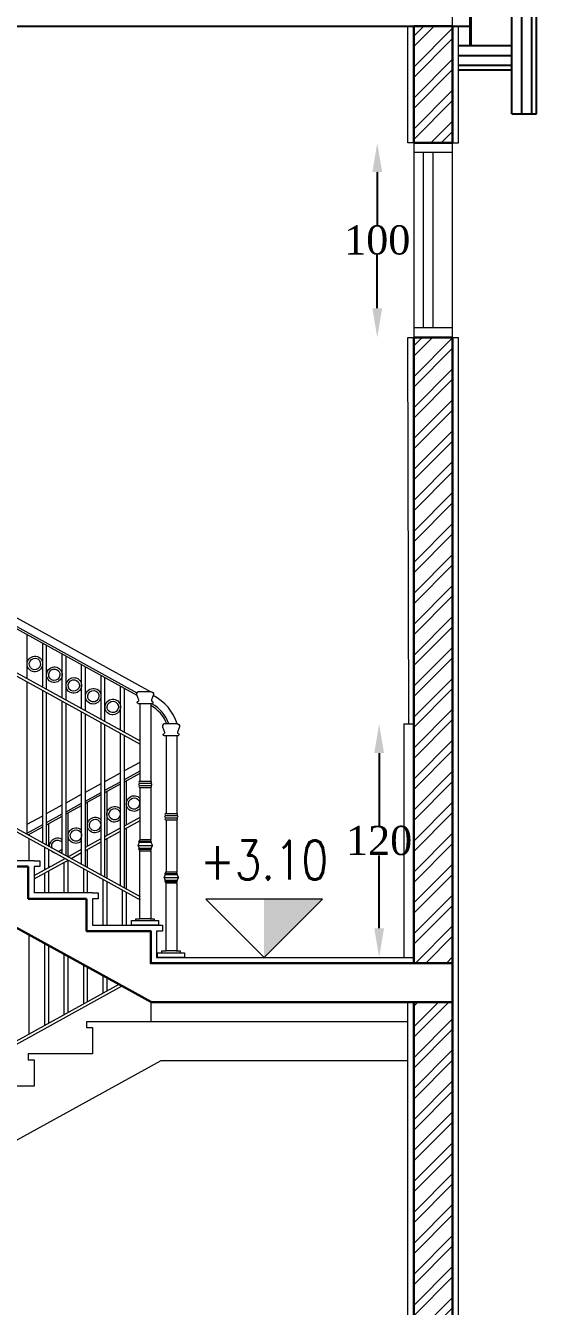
# Model space of a CAD drawing. Header units: millimetres. Extents: x -9083 to 924194, y -232449 to 321637.
# Drawn here: x 95914 to 98537, y 19517 to 26099 of the extents above; entities that cross this region are included whole.
import ezdxf
from ezdxf.enums import TextEntityAlignment as Align

# ---------------------------------------------------------------- set-up
doc = ezdxf.new("R2010")
doc.units = ezdxf.units.MM
doc.header["$LTSCALE"] = 400
doc.header["$MEASUREMENT"] = 0
doc.header["$PDMODE"] = 3
doc.linetypes.add('CENTER', pattern=[2, 1.25, -0.25, 0.25, -0.25])
doc.linetypes.add('CENTERX2', pattern=[4, 2.5, -0.5, 0.5, -0.5])
doc.layers.get('Defpoints').update_dxf_attribs({"color": 8, "lineweight": 5})
doc.layers.add('AXIES', color=7, linetype='CENTER', lineweight=0, true_color=0x949596)
for name, color, linetype, lineweight in [('DOOR', 1, 'Continuous', 5), ('ELEVATION 01', 4, 'Continuous', 25), ('FINISH', 3, 'Continuous', 9), ('HANDRAIL', 31, 'Continuous', 5), ('HATCH', 15, 'Continuous', 0), ('LEVEL SYMBOL', 8, 'Continuous', 5), ('ROOMS DIMENSION', 3, 'Continuous', 5), ('WALL PROPOSED', 255, 'Continuous', 30), ('WINDOWS', 5, 'Continuous', 5)]:
    doc.layers.add(name, color=color, linetype=linetype, lineweight=lineweight)
doc.layers.add('SS', color=1, linetype='Continuous')
doc.styles.add('ROMAN', font='times.ttf')
doc.styles.add('ROMANS-TITLE', font='ROMANS.shx', dxfattribs={"width": 0.8})
doc.linetypes.add('BATTING', pattern='A,0.0001,-0.1,[134,ltypeshp.shx,S=0.1,R=0,X=-0.1,Y=0],-0.2,[134,ltypeshp.shx,S=0.1,R=180,X=0.1,Y=0],-0.1', length=0.4001)
doc.dimstyles.new('ELEV DIM', dxfattribs={"dimtxt": 150, "dimasz": 150, "dimexe": 0.06, "dimexo": 0.06, "dimgap": 0.03, "dimtad": 1, "dimtih": 1, "dimtoh": 1, "dimdec": 0, "dimlfac": 0.1, "dimzin": 13, "dimdsep": 46, "dimtxsty": 'ROMAN', "dimcen": 0.09, "dimdle": 0.06, "dimse1": 1, "dimse2": 1, "dimclrd": 256, "dimclre": 256, "dimclrt": 3, "dimadec": 0, "dimazin": 0, "dimtfac": 1, "dimtdec": 0, "dimtix": 1, "dimtmove": 2, "dimatfit": 3, "dimfxl": 0.06, "dimtolj": 1, "dimtzin": 0, "dimarcsym": 0})

# ---------------------------------------------------------------- blocks, each defined once
blk = doc.blocks.new('CFVCVCVC')
at = {"layer": 'AXIES', "linetype": 'CENTERX2'}
blk.add_line((6286960.4, 825677.1), (6286960.4, 841226.6), dxfattribs=at)
blk = doc.blocks.new('*D585')
at = {"layer": 'Defpoints', "color": 0, "transparency": 16777216}
for p in [(97907.2, 25496.5), (97719.8, 24496.5), (97907.2, 24496.5)]:
    blk.add_point(p, dxfattribs=at)
at = {"layer": 'ROOMS DIMENSION', "lineweight": -2, "transparency": 16777216}
for p, q in [((97719.8, 25346.5), (97719.8, 25072.8)), ((97719.8, 24646.5), (97719.8, 24920.1))]:
    blk.add_line(p, q, dxfattribs=at)
at = {"layer": 'ROOMS DIMENSION', "transparency": 16777216}
for points in [[(97694.8, 25346.5), (97744.8, 25346.5), (97719.8, 25496.5)], [(97694.8, 24646.5), (97744.8, 24646.5), (97719.8, 24496.5)]]:
    blk.add_solid(points, dxfattribs=at)
at = {"layer": 'ROOMS DIMENSION', "color": 3, "transparency": 16777216, "insert": (97719.8, 24996.5), "char_height": 150, "attachment_point": 5, "style": 'ROMAN'}
blk.add_mtext('\\A1;100', dxfattribs=at)
blk = doc.blocks.new('SWDFVDV')
at = {"layer": 'HANDRAIL'}
for p, q in [((6289759.6, 831814.2, -0.3), (6289700.7, 831814.2, -0.3)), ((6289759.9, 831752.2, -0.3), (6289759.9, 831353.6, -0.3))]:
    blk.add_line(p, q, dxfattribs=at)
at = {"layer": 'HANDRAIL', "elevation": -0.3}
for points in [[(6289700.7, 831814.2, 0.523048), (6289686.5, 831799.8), (6289696.4, 831772), (6289696.4, 831766.1)], [(6289759.6, 831814.2, -0.523048), (6289773.8, 831799.8), (6289763.8, 831772), (6289763.8, 831766.1)], [(6289763.8, 831766.1, -1.073924), (6289763.8, 831752.2), (6289696.4, 831752.2, -0.931074), (6289696.4, 831766.1, -0.931074)], [(6289702.4, 831331.7, -0.712901), (6289702.4, 831343.6), (6289759.9, 831343.6, -0.711415), (6289759.9, 831331.7)]]:
    blk.add_lwpolyline(points, format="xyb", dxfattribs=at)
for points in [[(6289704.3, 831752.2), (6289704.3, 831353.6)], [(6289702.4, 831353.6), (6289759.9, 831353.6)], [(6289702.4, 831331.7), (6289759.9, 831331.7)], [(6289702.4, 831321.8), (6289759.9, 831321.8)], [(6289704.3, 831321.8), (6289704.3, 831052.1)], [(6289759.9, 831321.8), (6289759.9, 831052.1)], [(6289702.4, 831040.2), (6289692.4, 831024.3), (6289702.4, 831008.5)], [(6289692.4, 831024.3), (6289767.8, 831024.3)], [(6289700.4, 831046.1), (6289759.9, 831046.1), (6289759.9, 831052.1), (6289702.4, 831052.1), (6289702.4, 831046.1)], [(6289700.4, 831040.2), (6289759.9, 831040.2), (6289767.8, 831024.3), (6289759.9, 831008.5)], [(6289702.4, 831002.5), (6289702.4, 830996.6), (6289759.9, 830996.6), (6289759.9, 831002.5), (6289700.4, 831002.5)], [(6289759.9, 830996.6), (6289759.9, 830647.5), (6289704.3, 830647.5), (6289704.3, 830996.6)], [(6289682.5, 830637.6), (6289799.5, 830637.6), (6289799.5, 830614.2), (6289793.6, 830614.2), (6289730.1, 830614.2), (6289666.7, 830614.2), (6289660.7, 830614.2), (6289660.7, 830637.6), (6289682.5, 830637.6), (6289682.5, 830647.5), (6289704.3, 830647.5)], [(6289682.5, 830637.6), (6289682.5, 830637.6)], [(6289755.9, 830647.5), (6289777.7, 830647.5), (6289777.7, 830637.6)], [(6289777.7, 830637.6), (6289777.7, 830637.6)]]:
    blk.add_lwpolyline(points, dxfattribs=at)
blk.add_lwpolyline([(6289759.9, 831008.5), (6289700.4, 831008.5)], close=True, dxfattribs=at)
at = {"layer": 'HANDRAIL'}
for centre, radius, start, end in [((6289703.5, 831348.6, -0.3), 5.08, 102.79469, 257.20531), ((6289758.8, 831348.6, -0.3), 5.08, 282.79498, 77.20502), ((6289703.5, 831326.8, -0.3), 5.08, 102.79469, 257.20531), ((6289758.8, 831326.8, -0.3), 5.08, 282.54232, 77.45768), ((6289700.4, 831043.2, -0.3), 2.98, 90.00891, 269.99109), ((6289759.9, 831043.2, -0.3), 2.98, 270.00866, 89.99134), ((6289700.4, 831005.5, -0.3), 2.98, 90.00891, 269.99109), ((6289759.9, 831005.5, -0.3), 2.98, 270.00866, 89.99134)]:
    blk.add_arc(centre, radius, start, end, dxfattribs=at)
blk = doc.blocks.new('EDRFGCFGV')
at = {"layer": 'HANDRAIL'}
for points in [[(-325876.3, 222901.3, 0.5), (-325895.2, 222912.1, 0.5), (-325901.6, 222936.6, 0.5), (-325890.6, 222956.1, 0.5)], [(-325890.6, 222956.1, 0.5), (-325879.6, 222975.5, 0.5), (-325855.2, 222982.6, 0.5), (-325836.3, 222971.9, 0.5)], [(-325870.9, 222910.7, 0.5), (-325884.7, 222918.5, 0.5), (-325889.3, 222936.4, 0.5), (-325881.2, 222950.7, 0.5)], [(-325881.2, 222950.7, 0.5), (-325873.1, 222965, 0.5), (-325855.4, 222970.3, 0.5), (-325841.6, 222962.5, 0.5)], [(-325841.6, 222962.5, 0.5), (-325827.8, 222954.7, 0.5), (-325823.2, 222936.8, 0.5), (-325831.3, 222922.5, 0.5)], [(-325836.3, 222971.9, 0.5), (-325817.3, 222961.1, 0.5), (-325810.9, 222936.6, 0.5), (-325821.9, 222917.1, 0.5)], [(-325821.9, 222917.1, 0.5), (-325833, 222897.7, 0.5), (-325857.3, 222890.6, 0.5), (-325876.3, 222901.3, 0.5)], [(-325831.3, 222922.5, 0.5), (-325839.4, 222908.2, 0.5), (-325857.2, 222902.9, 0.5), (-325870.9, 222910.7, 0.5)]]:
    blk.add_open_spline(points, degree=3, dxfattribs=at)
blk = doc.blocks.new('A-LVL_EL-SEC')
at = {"layer": 'LEVEL SYMBOL', "color": 5, "ltscale": 800}
blk.add_line((-150, 0), (150, 0), dxfattribs=at)
at = {"layer": 'LEVEL SYMBOL'}
blk.add_lwpolyline([(-300, 300), (0, 0), (300, 300), (-300, 300)], dxfattribs=at)
blk.add_solid([(0, 300), (300, 300), (0, 0)], dxfattribs=at)
at = {"layer": 'LEVEL SYMBOL', "color": 1, "ltscale": 800, "style": 'ROMANS-TITLE', "width": 0.8}
blk.add_attdef('FLOOR-LEVEL', text='', height=200, dxfattribs=at).set_placement((0, 579.7), align=Align.MIDDLE)
blk = doc.blocks.new('*D647')
at = {"layer": 'Defpoints', "color": 0, "transparency": 16777216}
for p in [(97857.2, 22510.3), (97729.5, 21310.3), (97857.2, 21310.3)]:
    blk.add_point(p, dxfattribs=at)
at = {"layer": 'ROOMS DIMENSION', "lineweight": -2, "transparency": 16777216}
for p, q in [((97729.5, 22360.3), (97729.5, 21986.6)), ((97729.5, 21460.3), (97729.5, 21833.9))]:
    blk.add_line(p, q, dxfattribs=at)
at = {"layer": 'ROOMS DIMENSION', "transparency": 16777216}
for points in [[(97704.5, 22360.3), (97754.5, 22360.3), (97729.5, 22510.3)], [(97704.5, 21460.3), (97754.5, 21460.3), (97729.5, 21310.3)]]:
    blk.add_solid(points, dxfattribs=at)
at = {"layer": 'ROOMS DIMENSION', "color": 3, "transparency": 16777216, "insert": (97729.5, 21910.3), "char_height": 150, "attachment_point": 5, "style": 'ROMAN'}
blk.add_mtext('\\A1;120', dxfattribs=at)

msp = doc.modelspace()

# ---------------------------------------------------------------- hatches: boundary and pattern name
at = {"layer": 'HATCH'}
h = msp.add_hatch(dxfattribs=at)
h.set_pattern_fill('ANSI32', color=256, scale=300)
h.set_pattern_definition([(45, (64772.16, 21706.46), (-79.5495, 79.5495), []), (45, (64825.2, 21706.46), (-79.5495, 79.5495), [])])
h.paths.add_polyline_path([(89906.72392, 22896.47185), (89806.72392, 22896.47185), (89806.72392, 18546.47163), (89906.72392, 18546.47163)])
h.paths.add_polyline_path([(83842.75395, 22896.47185), (83642.74026, 22896.47185), (83642.74026, 22186.47185), (83842.75395, 22186.47185)])
h.paths.add_polyline_path([(83642.74026, 25496.47331), (83842.75395, 25496.47331), (83842.75395, 26096.47923), (83642.74026, 26096.47923)])
h.paths.add_polyline_path([(83842.75395, 24496.47185), (83642.74026, 24496.47185), (83642.74026, 23196.12542), (83842.75395, 23196.12542)])
h.paths.add_polyline_path([(97907.16361, 25496.47331), (98107.16361, 25496.47331), (98107.15676, 26096.47923), (97907.15676, 26096.47923)])
h.paths.add_polyline_path([(98107.16361, 24496.47185), (97907.16361, 24496.47185), (97907.15676, 23919.25573), (98107.15676, 23919.25573)])
h.paths.add_polyline_path([(97907.15676, 21280.26496), (98107.15676, 21280.26496), (98107.15676, 23919.25573), (97907.15676, 23919.25573)])
h.paths.add_polyline_path([(98107.15676, 21080.26496), (97907.15676, 21080.26496), (97907.15676, 18546.47163), (98107.15676, 18546.47163)])
h.paths.add_polyline_path([(91706.72392, 18797.50634), (91906.72392, 18797.50634), (91906.72392, 22896.47185), (91706.72392, 22896.47185)])
h.paths.add_polyline_path([(91906.72392, 17796.12382), (91806.72392, 17796.12382), (91906.72392, 17793.62388)])
h.paths.add_polyline_path([(91706.72392, 18296.12382), (91806.72392, 18296.12382), (91706.72392, 18298.62377)])

# ---------------------------------------------------------------- linework, layer by layer
at = {"layer": 'ELEVATION 01'}
for p, q in [((98196.95061, 25995.41766), (98196.95061, 26315.68541)), ((98201.95061, 25995.41766), (98201.95061, 26315.68541)), ((98411.15679, 25645.74866), (98411.15679, 26315.68541)), ((98513.15679, 25645.74866), (98513.15679, 26315.68541)), ((98537.15679, 25645.74866), (98537.15679, 26315.68541)), ((83582.94644, 26096.47923), (98196.95061, 26096.47923)), ((98411.15679, 25995.41766), (98137.15679, 25995.41766)), ((98411.15679, 25893.41766), (98137.15679, 25893.41766)), ((98411.15679, 25869.41766), (98137.15679, 25869.41766)), ((98411.15679, 25645.74866), (98537.15679, 25645.74866))]:
    msp.add_line(p, q, dxfattribs=at)
at = {"layer": 'FINISH'}
for p, q in [((97877.15673, 25496.47331), (97877.15673, 26096.47923)), ((98137.15679, 25496.47331), (98137.15679, 26096.47923)), ((97907.15676, 25496.47331), (97877.15673, 25496.47331)), ((98107.17045, 25496.47331), (98137.17049, 25496.47331)), ((97882.15676, 22510.26496), (97877.15673, 24496.47185)), ((97877.15673, 24496.47185), (97907.15676, 24496.47185)), ((98107.17045, 24496.47185), (98137.17049, 24496.47185)), ((98137.15679, 23936.47185), (98137.15679, 24496.47185)), ((98137.15679, 18496.8449), (98137.15679, 23936.47185)), ((98137.16467, 23936.47039), (98137.19653, 23936.47039)), ((97877.15673, 18646.47185), (97877.15673, 21080.26496))]:
    msp.add_line(p, q, dxfattribs=at)
at = {"layer": 'FINISH', "ltscale": 20}
for p, q in [((95956.71936, 21806.81668), (95656.71936, 21806.81668)), ((96256.71936, 21641.29944), (95956.71936, 21641.29944)), ((96586.71936, 21475.7822), (96616.71936, 21475.7822)), ((96616.71936, 21475.7822), (96616.71936, 21445.7822)), ((96616.71936, 21445.7822), (96586.71936, 21445.7822)), ((96586.71936, 21445.7822), (96586.71936, 21310.26496)), ((96586.71936, 21310.26496), (97907.15676, 21310.26496)), ((96556.71936, 21080.26496), (96556.71936, 20979.23047)), ((96556.71936, 20979.23047), (96226.71936, 20979.23047)), ((96226.71936, 20979.23047), (96226.71936, 20949.23047)), ((96226.71936, 20949.23047), (96256.71936, 20949.23047)), ((96256.71936, 20949.23047), (96256.71936, 20813.71323)), ((97877.15673, 20979.23047), (96556.71936, 20979.23047)), ((95956.71936, 20813.71323), (95926.71936, 20813.71323)), ((95926.71936, 20813.71323), (95926.71936, 20783.71323)), ((96256.71936, 20813.71323), (95956.71936, 20813.71323)), ((96608.23174, 20779.23047), (93256.71936, 18930.1202)), ((95926.71936, 20783.71323), (95956.71936, 20783.71323)), ((95956.71936, 20783.71323), (95956.71936, 20648.19599)), ((97877.15673, 20779.23047), (96608.23174, 20779.23047)), ((95956.71936, 20648.19599), (95656.71936, 20648.19599))]:
    msp.add_line(p, q, dxfattribs=at)
for points in [[(95956.71936, 21806.81668), (95986.71936, 21806.81668), (95986.71936, 21776.81668), (95956.71936, 21776.81668), (95956.71936, 21641.29944)], [(96256.71936, 21641.29944), (96286.71936, 21641.29944), (96286.71936, 21611.29944), (96256.71936, 21611.29944), (96256.71936, 21475.7822), (96586.71936, 21475.7822)]]:
    msp.add_lwpolyline(points, dxfattribs=at)
at = {"layer": 'HANDRAIL'}
for p, q in [((93256.39379, 24496.65148), (96556.71936, 22675.7822)), ((93222.42718, 24458.28652), (96484.37069, 22658.59355)), ((93225.83469, 24467.82754), (96484.7753, 22669.79135)), ((93217.05289, 24235.48835), (96501.21045, 22423.53935)), ((93217.05289, 24218.3568), (96501.21045, 22406.4078)), ((93217.05289, 23435.48835), (96501.21045, 21623.53935)), ((93217.05289, 23418.3568), (96501.21045, 21606.4078)), ((95921.21045, 22743.53935), (95921.21045, 22969.30265)), ((96001.21045, 22699.40142), (96001.21045, 22925.16472)), ((96021.21045, 22688.36694), (96021.21045, 22914.13023)), ((96101.21045, 22644.22901), (96101.21045, 22869.9923)), ((96121.21045, 22633.19452), (96121.21045, 22858.95782)), ((96201.21045, 22589.05659), (96201.21045, 22814.81989)), ((96221.21045, 22578.02211), (96221.21045, 22803.78541)), ((95921.21045, 21943.53935), (95921.21045, 22726.4078)), ((96301.21045, 22533.88418), (96301.21045, 22759.64748)), ((96321.21045, 22522.84969), (96321.21045, 22748.61299)), ((96001.21045, 21899.40142), (96001.21045, 22682.26987)), ((96021.21045, 21888.36694), (96021.21045, 22671.23539)), ((96401.21045, 22478.71176), (96401.21045, 22704.47506)), ((96421.21045, 22467.67728), (96421.21045, 22693.44058)), ((96101.21045, 21844.22901), (96101.21045, 22627.09746)), ((96121.21045, 21833.19452), (96121.21045, 22616.06298)), ((96201.21045, 21789.05659), (96201.21045, 22571.92504)), ((96221.21045, 21778.02211), (96221.21045, 22560.89056)), ((96301.21045, 21733.88418), (96301.21045, 22516.75263)), ((96321.21045, 21722.84969), (96321.21045, 22505.71815)), ((96401.21045, 21678.71176), (96401.21045, 22461.58022)), ((96421.21045, 21667.67728), (96421.21045, 22450.54573)), ((97857.15676, 22510.26496), (97857.15676, 21310.26496)), ((97857.15676, 22510.26496), (97907.15676, 22510.26496)), ((96321.21045, 22214.81176), (96401.21045, 22258.9497)), ((96421.21045, 22269.98418), (96501.21045, 22314.12211)), ((96421.21045, 22224.30005), (96501.21045, 22268.43799)), ((96421.21045, 22212.87902), (96501.21045, 22257.01695)), ((96221.21045, 22159.63935), (96301.21045, 22203.77728)), ((96321.21045, 22169.12764), (96401.21045, 22213.26557)), ((96321.21045, 22157.70661), (96401.21045, 22201.84454)), ((96430.31309, 22217.90117), (96430.31309, 21992.13787)), ((96121.21045, 22104.46694), (96201.21045, 22148.60487)), ((96221.21045, 22113.95523), (96301.21045, 22158.09316)), ((96221.21045, 22102.5342), (96301.21045, 22146.67213)), ((96330.31309, 22162.72876), (96330.31309, 21936.96546)), ((96021.21045, 22049.29452), (96101.21045, 22093.43245)), ((96121.21045, 22058.78281), (96201.21045, 22102.92074)), ((96121.21045, 22047.36178), (96201.21045, 22091.49971)), ((96130.31309, 22052.38393), (96130.31309, 21828.17238)), ((96230.31309, 22107.55634), (96230.31309, 21881.79305)), ((95921.21045, 21994.12211), (96001.21045, 22038.26004)), ((95921.21045, 21948.43799), (96001.21045, 21992.57592)), ((96021.21045, 22003.6104), (96101.21045, 22047.74833)), ((96021.21045, 21992.18937), (96101.21045, 22036.3273)), ((96030.31309, 21997.21152), (96030.31309, 21883.34479)), ((96421.21045, 21987.11573), (96501.21045, 22031.25366)), ((96421.21045, 21969.98418), (96501.21045, 22014.12211)), ((95927.12137, 21940.27815), (96001.21045, 21981.15489)), ((95930.31309, 21942.0391), (95930.31309, 21938.5172)), ((95930.31309, 21921.38566), (95930.31309, 21806.81668)), ((96221.21045, 21876.7709), (96301.21045, 21920.90883)), ((96321.21045, 21931.94331), (96401.21045, 21976.08124)), ((96321.21045, 21914.81176), (96401.21045, 21958.9497)), ((96330.31309, 21919.83391), (96330.31309, 21717.82755)), ((96430.31309, 21975.00633), (96430.31309, 21662.65513)), ((96010.31309, 21877.24772), (96010.31309, 21760.41373)), ((96030.31309, 21866.21324), (96030.31309, 21771.44822)), ((96131.71936, 21827.3965), (96201.21045, 21865.73642)), ((96221.21045, 21859.63935), (96301.21045, 21903.77728)), ((96230.31309, 21864.6615), (96230.31309, 21772.99996)), ((95956.71936, 21730.84478), (96116.19389, 21818.83073)), ((95956.71936, 21713.71323), (96131.71936, 21810.26496)), ((96110.31309, 21822.07531), (96110.31309, 21815.58615)), ((96110.31309, 21798.4546), (96110.31309, 21641.29944)), ((96130.31309, 21809.48908), (96130.31309, 21641.29944)), ((96147.24482, 21818.83073), (96201.21045, 21848.60487)), ((96010.31309, 21743.28219), (96010.31309, 21641.29944)), ((96030.31309, 21754.31667), (96030.31309, 21641.29944)), ((96210.31309, 21766.9029), (96210.31309, 21641.29944)), ((96230.31309, 21755.86841), (96230.31309, 21641.29944)), ((96310.31309, 21711.73048), (96310.31309, 21475.7822)), ((96330.31309, 21700.696), (96330.31309, 21475.7822)), ((96410.31309, 21656.55807), (96410.31309, 21475.7822)), ((96430.31309, 21645.52359), (96430.31309, 21475.7822)), ((95930.31309, 21427.44779), (95930.31309, 20916.2758)), ((96010.31309, 21383.30986), (96010.31309, 20960.41373)), ((96030.31309, 21372.27538), (96030.31309, 20971.44822)), ((96110.31309, 21328.13745), (96110.31309, 21015.58615)), ((96130.31309, 21317.10296), (96130.31309, 21026.62063)), ((96210.31309, 21272.96503), (96210.31309, 21070.75856)), ((96230.31309, 21261.93055), (96230.31309, 21081.79305)), ((96310.31309, 21217.79262), (96310.31309, 21125.93098)), ((96330.31309, 21206.75814), (96330.31309, 21136.96546)), ((93376.51984, 19507.28642), (96393.5627, 21171.8618)), ((93376.51984, 19490.15488), (96409.08817, 21163.29602))]:
    msp.add_line(p, q, dxfattribs=at)
for radius, start, end in [(242.59943, 17.244608625, 63.552253902), (192.59943, 21.926223584, 60.03521711), (202.59943, 20.79230037, 59.929683486)]:
    msp.add_arc((96460.54633, 22438.52556), radius, start, end, dxfattribs=at)
for points in [[(96450.58388, 22065.81109), (96431.61899, 22076.55693), (96425.1948, 22101.06345), (96436.23505, 22120.54793)], [(96436.23505, 22120.54793), (96447.2753, 22140.03241), (96471.59927, 22147.11647), (96490.56416, 22136.37063)], [(96445.64299, 22115.21723), (96453.73917, 22129.50584), (96471.46442, 22134.76447), (96485.23346, 22126.96269)], [(96485.23346, 22126.96269), (96499.00249, 22119.16091), (96503.60124, 22101.25311), (96495.50506, 22086.9645)], [(96490.56416, 22136.37063), (96494.73777, 22134.00579), (96498.30403, 22130.9745), (96501.21045, 22127.47696)], [(96350.58388, 22010.63868), (96331.61899, 22021.38452), (96325.1948, 22045.89104), (96336.23505, 22065.37552)], [(96336.23505, 22065.37552), (96347.2753, 22084.86), (96371.59927, 22091.94406), (96390.56416, 22081.19822)], [(96355.91459, 22020.04662), (96342.14555, 22027.8484), (96337.5468, 22045.7562), (96345.64299, 22060.04481)], [(96345.64299, 22060.04481), (96353.73917, 22074.33343), (96371.46442, 22079.59206), (96385.23346, 22071.79028)], [(96385.23346, 22071.79028), (96399.00249, 22063.9885), (96403.60124, 22046.0807), (96395.50506, 22031.79208)], [(96390.56416, 22081.19822), (96394.73777, 22078.83337), (96398.30403, 22075.80209), (96401.21045, 22072.30455)], [(96455.91459, 22075.21903), (96442.14555, 22083.02081), (96437.5468, 22100.92861), (96445.64299, 22115.21723)], [(96501.21045, 22076.15259), (96489.0491, 22060.90803), (96467.64732, 22056.14265), (96450.58388, 22065.81109)], [(96495.50506, 22086.9645), (96487.40888, 22072.67588), (96469.68362, 22067.41725), (96455.91459, 22075.21903)], [(96250.58388, 21955.46627), (96231.61899, 21966.21211), (96225.1948, 21990.71862), (96236.23505, 22010.2031)], [(96236.23505, 22010.2031), (96247.2753, 22029.68758), (96271.59927, 22036.77164), (96290.56416, 22026.0258)], [(96255.91459, 21964.8742), (96242.14555, 21972.67598), (96237.5468, 21990.58378), (96245.64299, 22004.8724)], [(96245.64299, 22004.8724), (96253.73917, 22019.16102), (96271.46442, 22024.41964), (96285.23346, 22016.61786)], [(96285.23346, 22016.61786), (96299.00249, 22008.81609), (96303.60124, 21990.90829), (96295.50506, 21976.61967)], [(96290.56416, 22026.0258), (96294.73777, 22023.66096), (96298.30403, 22020.62967), (96301.21045, 22017.13213)], [(96401.21045, 22020.98018), (96389.0491, 22005.73561), (96367.64732, 22000.97024), (96350.58388, 22010.63868)], [(96395.50506, 22031.79208), (96387.40888, 22017.50347), (96369.68362, 22012.24484), (96355.91459, 22020.04662)], [(96042.37858, 21903.24781), (96053.41883, 21922.73229), (96077.74281, 21929.81635), (96096.7077, 21919.07051)], [(96151.99015, 21901.06972), (96133.02526, 21911.81556), (96126.60107, 21936.32208), (96137.64132, 21955.80656)], [(96137.64132, 21955.80656), (96148.68157, 21975.29104), (96173.00554, 21982.3751), (96191.97043, 21971.62926)], [(96157.32086, 21910.47766), (96143.55182, 21918.27944), (96138.95307, 21936.18724), (96147.04925, 21950.47586)], [(96147.04925, 21950.47586), (96155.14544, 21964.76447), (96172.87069, 21970.0231), (96186.63972, 21962.22132)], [(96196.91133, 21922.22313), (96188.81514, 21907.93451), (96171.08989, 21902.67588), (96157.32086, 21910.47766)], [(96186.63972, 21962.22132), (96200.40876, 21954.41954), (96205.00751, 21936.51174), (96196.91133, 21922.22313)], [(96191.97043, 21971.62926), (96195.49381, 21969.63285), (96198.58434, 21967.16148), (96201.21045, 21964.33558)], [(96301.21045, 21965.80776), (96289.0491, 21950.5632), (96267.64732, 21945.79782), (96250.58388, 21955.46627)], [(96295.50506, 21976.61967), (96287.40888, 21962.33105), (96269.68362, 21957.07243), (96255.91459, 21964.8742)], [(96037.11112, 21879.59415), (96036.46797, 21887.50886), (96038.13027, 21895.75015), (96042.37858, 21903.24781)], [(96056.72742, 21848.51098), (96052.47441, 21850.9208), (96048.85209, 21854.02267), (96045.91599, 21857.60475)], [(96049.58339, 21872.7129), (96046.69062, 21880.61991), (96047.21324, 21889.84591), (96051.78652, 21897.91711)], [(96051.78652, 21897.91711), (96059.8827, 21912.20573), (96077.60796, 21917.46435), (96091.37699, 21909.66257)], [(96101.21045, 21868.91538), (96096.71625, 21861.47064), (96089.55498, 21856.61123), (96081.78343, 21854.94736)], [(96091.37699, 21909.66257), (96095.5149, 21907.31796), (96098.82461, 21904.06063), (96101.21045, 21900.26311)], [(96096.7077, 21919.07051), (96098.29773, 21918.16957), (96099.79962, 21917.1719), (96101.21045, 21916.08857)], [(96201.21045, 21909.7408), (96188.8565, 21895.82959), (96168.41378, 21891.76381), (96151.99015, 21901.06972)], [(96070.95128, 21843.79217), (96066.07382, 21844.40092), (96061.24835, 21845.94934), (96056.72742, 21848.51098)], [(96101.21045, 21852.63695), (96099.03829, 21850.86392), (96096.70857, 21849.33422), (96094.26549, 21848.0607)]]:
    msp.add_open_spline(points, degree=3, dxfattribs=at)
at = {"layer": 'SS', "color": 8, "linetype": 'BATTING', "ltscale": 0.2}
for p, q in [((98462.15679, 25645.74866), (98462.15679, 26315.68541)), ((98411.15679, 25944.41766), (98137.15679, 25944.41766))]:
    msp.add_line(p, q, dxfattribs=at)
at = {"layer": 'WALL PROPOSED'}
for p, q in [((97907.15676, 25496.47331), (97907.15676, 26096.47923)), ((97907.15676, 26096.47923), (98107.15676, 26096.47923)), ((98107.15676, 25496.47331), (98107.15676, 26096.47923)), ((97907.15676, 25496.47331), (98107.17045, 25496.47331)), ((97907.15676, 21280.26496), (97907.15676, 24496.47185)), ((97907.15676, 24496.47185), (98107.17045, 24496.47185)), ((98107.15676, 18496.8449), (98107.15676, 24496.47185)), ((96559.58198, 21080.26496), (93267.70698, 22896.47185)), ((95926.71936, 21776.81668), (95626.71936, 21776.81668)), ((95926.71936, 21611.29944), (95926.71936, 21776.81668)), ((96226.71936, 21611.29944), (95926.71936, 21611.29944)), ((96559.58198, 21080.26496), (98107.15676, 21080.26496)), ((97907.15676, 18546.47163), (97907.15676, 21080.26496))]:
    msp.add_line(p, q, dxfattribs=at)
msp.add_lwpolyline([(98107.15676, 21280.26496), (96556.71936, 21280.26496), (96556.71936, 21445.7822), (96226.71936, 21445.7822), (96226.71936, 21611.29944)], dxfattribs=at)
at = {"layer": 'WINDOWS'}
for p, q in [((97907.15676, 25496.47331), (97907.15676, 24496.47185)), ((98107.17045, 24496.47185), (98107.17045, 25496.47331)), ((98107.17045, 25446.47331), (97907.15676, 25446.47331)), ((97957.17045, 24546.47185), (97957.17045, 25446.47331)), ((98007.17045, 24546.47185), (98007.17045, 25446.47331)), ((98107.17045, 24546.47185), (97907.15676, 24546.47185))]:
    msp.add_line(p, q, dxfattribs=at)

# ---------------------------------------------------------------- block references
at = {"layer": 'DOOR'}
msp.add_blockref('CFVCVCVC', (-6188853.25937, -809489.59776), dxfattribs=at)
at = {"layer": 'HANDRAIL'}
for name, p in [('EDRFGCFGV', (421817.43355, -200118.49764)), ('EDRFGCFGV', (421917.43355, -200173.67005)), ('EDRFGCFGV', (422017.43355, -200228.84247)), ('EDRFGCFGV', (422117.43355, -200284.01488)), ('EDRFGCFGV', (422217.43355, -200339.18729)), ('SWDFVDV', (-6193203.13775, -809138.37973, 0.29232)), ('SWDFVDV', (-6193069.45999, -809303.89697, 0.29232))]:
    msp.add_blockref(name, p, dxfattribs=at)
at = {"layer": 'LEVEL SYMBOL', "ltscale": 800}
ref = msp.add_blockref('A-LVL_EL-SEC', (97138.66357, 21310.26496), dxfattribs=at)
ref.add_attrib('FLOOR-LEVEL', '+3.10', dxfattribs={"color": 1, "ltscale": 800, "height": 200, "style": 'ROMANS-TITLE', "width": 0.8}).set_placement((97138.66357, 21810.26496), align=Align.MIDDLE)

# ---------------------------------------------------------------- dimensions: what is measured, and where the dimension line sits
at = {"layer": 'ROOMS DIMENSION'}
dim = msp.add_linear_dim(base=(97719.78223, 24496.47185), p1=(97907.15676, 25496.47331), p2=(97907.15676, 24496.47185), angle=90, dimstyle='ELEV DIM', dxfattribs=at)
dim.commit()
dim.dimension.update_dxf_attribs({"geometry": '*D585', "text_midpoint": (97719.78223, 24996.47258)})
dim = msp.add_linear_dim(base=(97729.46835, 21310.26496), p1=(97857.15676, 22510.26496), p2=(97857.15676, 21310.26496), angle=90, dimstyle='ELEV DIM', override={"dimdec": 1}, dxfattribs=at)
dim.commit()
dim.dimension.update_dxf_attribs({"geometry": '*D647', "text_midpoint": (97729.46835, 21910.26496)})

doc.saveas('drawing.dxf')
